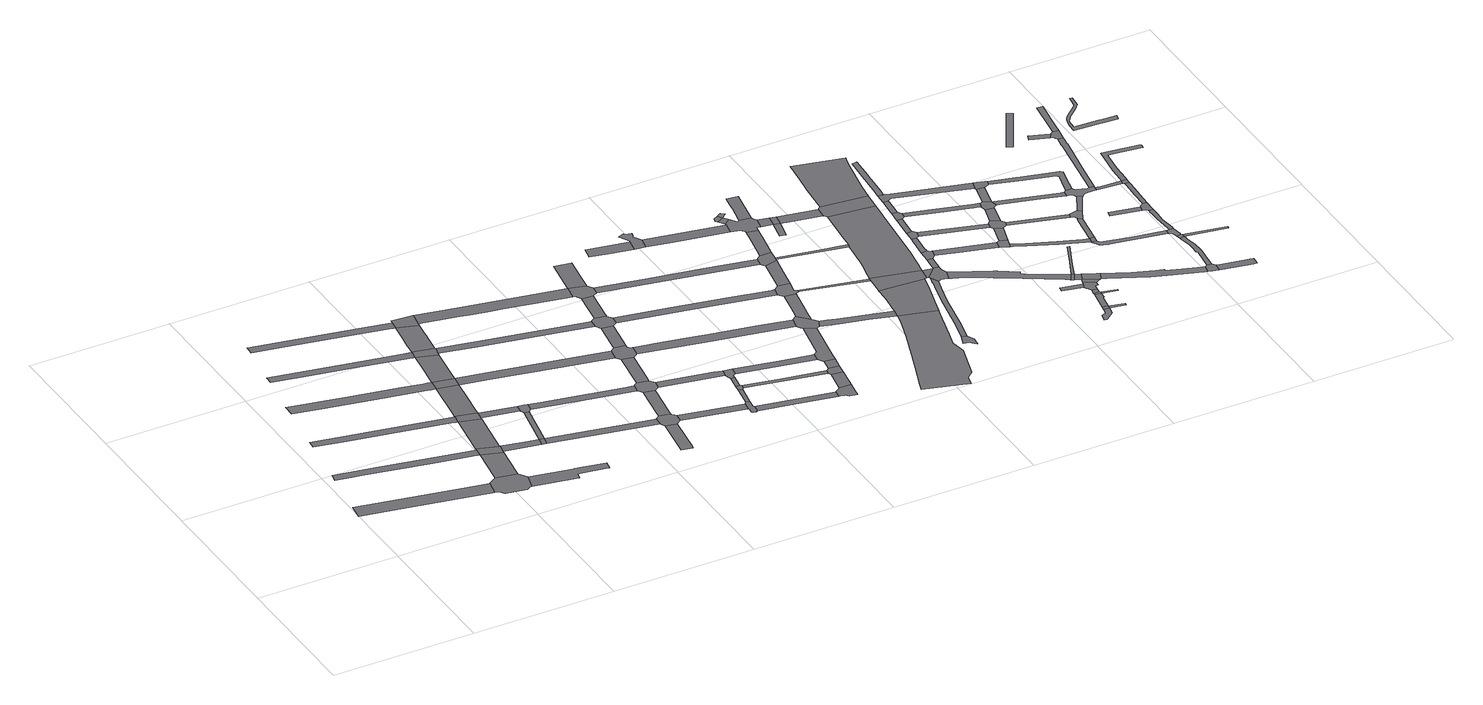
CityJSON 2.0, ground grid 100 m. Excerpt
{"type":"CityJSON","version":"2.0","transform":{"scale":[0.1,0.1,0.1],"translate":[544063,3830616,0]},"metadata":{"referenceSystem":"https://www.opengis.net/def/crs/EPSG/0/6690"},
"CityObjects":{
"road1":{"type":"Road","attributes":{"RoadStructureAttribute.sectionType":"1"},"geometry":[{"type":"MultiSurface","lod":"1","boundaries":[[[0,1,2,3,4,5,6,7,8,9]]]}]},
"road2":{"type":"Road","attributes":{"RoadStructureAttribute.sectionType":"1"},"geometry":[{"type":"MultiSurface","lod":"1","boundaries":[[[10,11,12,13,14,15,16,17,18,19,20,21,22]]]}]},
"road3":{"type":"Road","attributes":{"RoadStructureAttribute.sectionType":"1"},"geometry":[{"type":"MultiSurface","lod":"1","boundaries":[[[23,24,25,26,27,28,29,30,31,32,33,34]]]}]},
"road4":{"type":"Road","geometry":[{"type":"MultiSurface","lod":"1","boundaries":[[[35,36,37,9,8,38,39,40,41,42,43,44,45,46,47]]]}]},
"road5":{"type":"Road","attributes":{"RoadStructureAttribute.sectionType":"1"},"geometry":[{"type":"MultiSurface","lod":"1","boundaries":[[[48,49,50,51,52,53,54,55,56,57,58,59,60,61,62]]]}]},
"road6":{"type":"Road","attributes":{"RoadStructureAttribute.sectionType":"1"},"geometry":[{"type":"MultiSurface","lod":"1","boundaries":[[[63,64,35,47,65,66]]]}]},
"road7":{"type":"Road","geometry":[{"type":"MultiSurface","lod":"1","boundaries":[[[67,68,22,21,63,66,69,70,71,72,73]]]}]},
"road8":{"type":"Road","attributes":{"RoadStructureAttribute.sectionType":"1"},"geometry":[{"type":"MultiSurface","lod":"1","boundaries":[[[74,75,76,77,78,79,80,81,82,83,84]]]}]},
"road9":{"type":"Road","attributes":{"RoadStructureAttribute.sectionType":"1"},"geometry":[{"type":"MultiSurface","lod":"1","boundaries":[[[85,86,67,73,87,88,89]]]}]},
"road10":{"type":"Road","attributes":{"RoadStructureAttribute.sectionType":"1"},"geometry":[{"type":"MultiSurface","lod":"1","boundaries":[[[90,91,92,45,44,93,94,95,96,97,98,99]]]}]},
"road11":{"type":"Road","attributes":{"RoadStructureAttribute.sectionType":"1"},"geometry":[{"type":"MultiSurface","lod":"1","boundaries":[[[100,101,102,103,104,105,106,107,108,109,110,111]]]}]},
"road12":{"type":"Road","geometry":[{"type":"MultiSurface","lod":"1","boundaries":[[[112,34,33,85,89,113,114,115,116]]]}]},
"road13":{"type":"Road","attributes":{"RoadStructureAttribute.sectionType":"1"},"geometry":[{"type":"MultiSurface","lod":"1","boundaries":[[[117,71,70,118,119,120]]]}]},
"road14":{"type":"Road","attributes":{"RoadStructureAttribute.sectionType":"1"},"geometry":[{"type":"MultiSurface","lod":"1","boundaries":[[[61,121,112,116,122,123,124]]]}]},
"road15":{"type":"Road","geometry":[{"type":"MultiSurface","lod":"1","boundaries":[[[120,119,125,126]]]}]},
"road16":{"type":"Road","geometry":[{"type":"MultiSurface","lod":"1","boundaries":[[[62,61,124,127,128]]]}]},
"road17":{"type":"Road","attributes":{"RoadStructureAttribute.sectionType":"1"},"geometry":[{"type":"MultiSurface","lod":"1","boundaries":[[[129,115,114,130,131,132]]]}]},
"road18":{"type":"Road","attributes":{"RoadStructureAttribute.sectionType":"1"},"geometry":[{"type":"MultiSurface","lod":"1","boundaries":[[[133,120,126,134]]]}]},
"road19":{"type":"Road","attributes":{"RoadStructureAttribute.sectionType":"1"},"geometry":[{"type":"MultiSurface","lod":"1","boundaries":[[[135,136,137,62,128,138,139,140]]]}]},
"road20":{"type":"Road","geometry":[{"type":"MultiSurface","lod":"1","boundaries":[[[141,142,143,132,131,144,133,134,145,146,147]]]}]},
"road21":{"type":"Road","geometry":[{"type":"MultiSurface","lod":"1","boundaries":[[[148,84,83,149,135,140,150,151,152,153,154]]]}]},
"road22":{"type":"Road","attributes":{"RoadStructureAttribute.sectionType":"1"},"geometry":[{"type":"MultiSurface","lod":"1","boundaries":[[[155,156,157,158,159,148,154,160,161,162,163,164]]]}]},
"road23":{"type":"Road","attributes":{"RoadStructureAttribute.sectionType":"1"},"geometry":[{"type":"MultiSurface","lod":"1","boundaries":[[[165,166,167,126,125,168,169,170]]]}]},
"road24":{"type":"Road","geometry":[{"type":"MultiSurface","lod":"1","boundaries":[[[171,172,173,174,111,110,155,164,175,176,177]]]}]},
"road25":{"type":"Road","attributes":{"RoadStructureAttribute.sectionType":"1"},"geometry":[{"type":"MultiSurface","lod":"1","boundaries":[[[178,179,180,181,147,146,182,183,184,185]]]}]},
"road26":{"type":"Road","attributes":{"RoadStructureAttribute.sectionType":"1"},"geometry":[{"type":"MultiSurface","lod":"1","boundaries":[[[186,187,188,189,190,191,127,124,192,193,194,195,196,197]]]}]},
"road27":{"type":"Road","attributes":{"RoadStructureAttribute.sectionType":"1"},"geometry":[{"type":"MultiSurface","lod":"1","boundaries":[[[198,199,200,201,202,203]]]}]},
"road28":{"type":"Road","attributes":{"RoadStructureAttribute.sectionType":"1"},"geometry":[{"type":"MultiSurface","lod":"1","boundaries":[[[204,205,206,152,151,207,208,209,210,211,212]]]}]},
"road29":{"type":"Road","geometry":[{"type":"MultiSurface","lod":"1","boundaries":[[[213,214,170,169,215,198,203,216,217,218,219,220,221]]]}]},
"road30":{"type":"Road","attributes":{"RoadStructureAttribute.sectionType":"1"},"geometry":[{"type":"MultiSurface","lod":"1","boundaries":[[[222,223,213,221,224,225]]]}]},
"road31":{"type":"Road","attributes":{"RoadStructureAttribute.sectionType":"1"},"geometry":[{"type":"MultiSurface","lod":"1","boundaries":[[[226,177,176,227,228,229,230,231,232,233,234,235]]]}]},
"road32":{"type":"Road","geometry":[{"type":"MultiSurface","lod":"1","boundaries":[[[236,237,238,185,184,239,240,241,222,225,242,243,244,245,246,247,248,249]]]}]},
"road33":{"type":"Road","attributes":{"RoadStructureAttribute.sectionType":"1"},"geometry":[{"type":"MultiSurface","lod":"1","boundaries":[[[250,251,236,249,252,253]]]}]},
"road34":{"type":"Road","attributes":{"RoadStructureAttribute.sectionType":"1"},"geometry":[{"type":"MultiSurface","lod":"1","boundaries":[[[218,217,254,255]]]}]},
"road35":{"type":"Road","geometry":[{"type":"MultiSurface","lod":"1","boundaries":[[[256,257,258,197,196,259,260,250,253,261,262,263,264,265,266,267,268]]]}]},
"road36":{"type":"Road","attributes":{"RoadStructureAttribute.sectionType":"1"},"geometry":[{"type":"MultiSurface","lod":"1","boundaries":[[[269,270,271,272,256,268,273,274,275]]]}]},
"road37":{"type":"Road","attributes":{"RoadStructureAttribute.sectionType":"1"},"geometry":[{"type":"MultiSurface","lod":"1","boundaries":[[[276,246,245,277,278]]]}]},
"road38":{"type":"Road","geometry":[{"type":"MultiSurface","lod":"1","boundaries":[[[279,255,254,280,281,282,283,284,285,286,287,288,289,290,291,292]]]}]},
"road39":{"type":"Road","geometry":[{"type":"MultiSurface","lod":"1","boundaries":[[[293,294,212,211,295,296,269,275,297,298,299,300,301,302,303]]]}]},
"road40":{"type":"Road","attributes":{"RoadStructureAttribute.sectionType":"1"},"geometry":[{"type":"MultiSurface","lod":"1","boundaries":[[[304,279,292,305]]]}]},
"road41":{"type":"Road","geometry":[{"type":"MultiSurface","lod":"1","boundaries":[[[306,304,305,307,308,309,310,311]]]}]},
"road42":{"type":"Road","attributes":{"RoadStructureAttribute.sectionType":"1"},"geometry":[{"type":"MultiSurface","lod":"1","boundaries":[[[312,313,314,293,303,315,316]]]}]},
"road43":{"type":"Road","attributes":{"RoadStructureAttribute.sectionType":"1"},"geometry":[{"type":"MultiSurface","lod":"1","boundaries":[[[317,306,311,318]]]}]},
"road44":{"type":"Road","geometry":[{"type":"MultiSurface","lod":"1","boundaries":[[[278,277,319,320,317,318,321,322,323]]]}]},
"road45":{"type":"Road","geometry":[{"type":"MultiSurface","lod":"1","boundaries":[[[235,234,324,325,312,316,326,327,328]]]}]},
"road46":{"type":"Road","attributes":{"RoadStructureAttribute.sectionType":"1"},"geometry":[{"type":"MultiSurface","lod":"1","boundaries":[[[288,287,329,330,331]]]}]},
"road47":{"type":"Road","geometry":[{"type":"MultiSurface","lod":"1","boundaries":[[[332,235,328,333,334]]]}]},
"road48":{"type":"Road","attributes":{"RoadStructureAttribute.sectionType":"1"},"geometry":[{"type":"MultiSurface","lod":"1","boundaries":[[[335,310,309,336,337]]]}]},
"road49":{"type":"Road","attributes":{"RoadStructureAttribute.sectionType":"1"},"geometry":[{"type":"MultiSurface","lod":"1","boundaries":[[[338,339,340,341,342,343,344,264,263,345,346,347,348]]]}]},
"road50":{"type":"Road","attributes":{"RoadStructureAttribute.sectionType":"1"},"geometry":[{"type":"MultiSurface","lod":"1","boundaries":[[[349,350,323,322,351,352,353]]]}]},
"road51":{"type":"Road","geometry":[{"type":"MultiSurface","lod":"1","boundaries":[[[354,355,331,330,356,357,358,359,360,361,362,363,364]]]}]},
"road52":{"type":"Road","attributes":{"RoadStructureAttribute.sectionType":"1"},"geometry":[{"type":"MultiSurface","lod":"1","boundaries":[[[365,366,367,300,299,368,369,370,371]]]}]},
"road53":{"type":"Road","attributes":{"RoadStructureAttribute.sectionType":"1"},"geometry":[{"type":"MultiSurface","lod":"1","boundaries":[[[372,373,354,364,374,375]]]}]},
"road54":{"type":"Road","attributes":{"RoadStructureAttribute.sectionType":"1"},"geometry":[{"type":"MultiSurface","lod":"1","boundaries":[[[376,377,378,379,380]]]}]},
"road55":{"type":"Road","geometry":[{"type":"MultiSurface","lod":"1","boundaries":[[[381,382,383,337,336,384,372,375,385,386]]]}]},
"road56":{"type":"Road","geometry":[{"type":"MultiSurface","lod":"1","boundaries":[[[387,388,381,386,389]]]}]},
"road57":{"type":"Road","attributes":{"RoadStructureAttribute.sectionType":"1"},"geometry":[{"type":"MultiSurface","lod":"1","boundaries":[[[390,391,392,327,326,393,394,395,396]]]}]},
"road58":{"type":"Road","attributes":{"RoadStructureAttribute.sectionType":"1"},"geometry":[{"type":"MultiSurface","lod":"1","boundaries":[[[397,398,399,353,352,400,401,387,389,402,403,404]]]}]},
"road59":{"type":"Road","geometry":[{"type":"MultiSurface","lod":"1","boundaries":[[[405,406,407,408,380,379,409,410,411,412,413]]]}]},
"road60":{"type":"Road","geometry":[{"type":"MultiSurface","lod":"1","boundaries":[[[414,415,348,347,416,397,404,417,418,419,420,421]]]}]},
"road61":{"type":"Road","attributes":{"RoadStructureAttribute.sectionType":"1"},"geometry":[{"type":"MultiSurface","lod":"1","boundaries":[[[422,423,424,414,421,425,426,427]]]}]},
"road62":{"type":"Road","attributes":{"RoadStructureAttribute.sectionType":"1"},"geometry":[{"type":"MultiSurface","lod":"1","boundaries":[[[410,409,428,429,430]]]}]},
"road63":{"type":"Road","geometry":[{"type":"MultiSurface","lod":"1","boundaries":[[[431,432,371,370,433,422,427,434,435,436,437,438,439,440,441,442,443]]]}]},
"road64":{"type":"Road","attributes":{"RoadStructureAttribute.sectionType":"1"},"geometry":[{"type":"MultiSurface","lod":"1","boundaries":[[[444,445,446,447,448,418,417,449,450,451,452,453,454,455,456]]]}]},
"road65":{"type":"Road","attributes":{"RoadStructureAttribute.sectionType":"1"},"geometry":[{"type":"MultiSurface","lod":"1","boundaries":[[[457,458,459,460,431,443]]]}]},
"road66":{"type":"Road","geometry":[{"type":"MultiSurface","lod":"1","boundaries":[[[461,462,463,464,465,466,467,468,469,470,471,472,473,474,475,476,477,478,479]]]}]},
"road67":{"type":"Road","geometry":[{"type":"MultiSurface","lod":"1","boundaries":[[[480,396,395,460,459,481,482,483,484,485,486]]]}]},
"road68":{"type":"Road","attributes":{"RoadStructureAttribute.sectionType":"1"},"geometry":[{"type":"MultiSurface","lod":"1","boundaries":[[[438,437,487,488]]]}]},
"road69":{"type":"Road","attributes":{"RoadStructureAttribute.sectionType":"1"},"geometry":[{"type":"MultiSurface","lod":"1","boundaries":[[[489,490,491,492,493,480,486,494,495,496,497]]]}]},
"road70":{"type":"Road","geometry":[{"type":"MultiSurface","lod":"1","boundaries":[[[498,499,500,501,502]]]}]},
"road71":{"type":"Road","attributes":{"RoadStructureAttribute.sectionType":"1"},"geometry":[{"type":"MultiSurface","lod":"1","boundaries":[[[502,501,503,504]]]}]},
"road72":{"type":"Road","geometry":[{"type":"MultiSurface","lod":"1","boundaries":[[[505,506,498,502]]]}]},
"road73":{"type":"Road","geometry":[{"type":"MultiSurface","lod":"1","boundaries":[[[507,508,504,503,430,429,509,510,511,489,497,512,513,514,515,516,517]]]}]},
"road74":{"type":"Road","geometry":[{"type":"MultiSurface","lod":"1","boundaries":[[[518,519,520,521,522,523]]]}]},
"road75":{"type":"Road","attributes":{"RoadStructureAttribute.sectionType":"1"},"geometry":[{"type":"MultiSurface","lod":"1","boundaries":[[[524,484,483,525,526]]]}]},
"road76":{"type":"Road","attributes":{"RoadStructureAttribute.sectionType":"1"},"geometry":[{"type":"MultiSurface","lod":"1","boundaries":[[[527,528,529,530,531,532,517,516,533,534]]]}]},
"road77":{"type":"Road","attributes":{"RoadStructureAttribute.sectionType":"1"},"geometry":[{"type":"MultiSurface","lod":"1","boundaries":[[[514,513,535,536,537]]]}]},
"road78":{"type":"Road","geometry":[{"type":"MultiSurface","lod":"1","boundaries":[[[536,538,539,540,541]]]}]},
"road79":{"type":"Road","geometry":[{"type":"MultiSurface","lod":"1","boundaries":[[[542,543,544,545,546,547,548,456,455,461,479,549,550,551]]]}]},
"road80":{"type":"Road","geometry":[{"type":"MultiSurface","lod":"1","boundaries":[[[537,536,541,552]]]}]},
"road81":{"type":"Road","attributes":{"RoadStructureAttribute.sectionType":"1"},"geometry":[{"type":"MultiSurface","lod":"1","boundaries":[[[553,554,555,556,557,558,559,560,561,518,523,562,563,564,565,566,567,568]]]}]},
"road82":{"type":"Road","geometry":[{"type":"MultiSurface","lod":"1","boundaries":[[[569,570,488,487,571,572,573,542,551,574,575,576,577,578]]]}]},
"road83":{"type":"Road","attributes":{"RoadStructureAttribute.sectionType":"1"},"geometry":[{"type":"MultiSurface","lod":"1","boundaries":[[[552,541,579,580,581,582]]]}]},
"road84":{"type":"Road","geometry":[{"type":"MultiSurface","lod":"1","boundaries":[[[583,584,585,526,525,586,587,588,589,569,578,590,591,592,593]]]}]},
"road85":{"type":"Road","geometry":[{"type":"MultiSurface","lod":"1","boundaries":[[[594,578,577,595,596,597]]]}]},
"road86":{"type":"Road","geometry":[{"type":"MultiSurface","lod":"1","boundaries":[[[598,599,597,596,553,568,600,601,602,603,604,605,606]]]}]},
"road87":{"type":"Road","attributes":{"RoadStructureAttribute.sectionType":"1"},"geometry":[{"type":"MultiSurface","lod":"1","boundaries":[[[607,608,609,598,606,610,611,612,613]]]}]},
"road88":{"type":"Road","geometry":[{"type":"MultiSurface","lod":"1","boundaries":[[[614,615,616,617,607,613,618,619,620]]]}]},
"road89":{"type":"Road","geometry":[{"type":"MultiSurface","lod":"1","boundaries":[[[621,622,582,581,623,583,593,624]]]}]},
"road90":{"type":"Road","attributes":{"RoadStructureAttribute.sectionType":"1"},"geometry":[{"type":"MultiSurface","lod":"1","boundaries":[[[625,626,627,617,616,628,629,630,631,632]]]}]},
"road91":{"type":"Road","geometry":[{"type":"MultiSurface","lod":"1","boundaries":[[[633,634,635,636,625,632,637,638,639]]]}]},
"road92":{"type":"Road","attributes":{"RoadStructureAttribute.sectionType":"1"},"geometry":[{"type":"MultiSurface","lod":"1","boundaries":[[[640,641,642,636,635,643,644,645,646,647]]]}]},
"road93":{"type":"Road","geometry":[{"type":"MultiSurface","lod":"1","boundaries":[[[648,649,650,651,621,624,652,653,654,655]]]}]},
"road94":{"type":"Road","geometry":[{"type":"MultiSurface","lod":"1","boundaries":[[[656,640,647,657,658,659,660,661]]]}]},
"road95":{"type":"Road","attributes":{"RoadStructureAttribute.sectionType":"1"},"geometry":[{"type":"MultiSurface","lod":"1","boundaries":[[[662,663,664,665,666,667,668,669,670,671,672,604,603,673,674,675,676,677,678,679,680]]]}]},
"road96":{"type":"Road","attributes":{"RoadStructureAttribute.sectionType":"1"},"geometry":[{"type":"MultiSurface","lod":"1","boundaries":[[[620,619,681,682,683,684]]]}]},
"road97":{"type":"Road","geometry":[{"type":"MultiSurface","lod":"1","boundaries":[[[685,686,687,656,661,688,689,690,691]]]}]},
"road98":{"type":"Road","attributes":{"RoadStructureAttribute.sectionType":"1"},"geometry":[{"type":"MultiSurface","lod":"1","boundaries":[[[639,638,692,693]]]}]},
"road99":{"type":"Road","attributes":{"RoadStructureAttribute.sectionType":"1"},"geometry":[{"type":"MultiSurface","lod":"1","boundaries":[[[694,695,696,697,698,699,700]]]}]},
"road100":{"type":"Road","attributes":{"RoadStructureAttribute.sectionType":"1"},"geometry":[{"type":"MultiSurface","lod":"1","boundaries":[[[701,702,703,704,705,706,707,708,709,710,711,712]]]}]},
"road101":{"type":"Road","geometry":[{"type":"MultiSurface","lod":"1","boundaries":[[[713,694,700,714]]]}]},
"road102":{"type":"Road","geometry":[{"type":"MultiSurface","lod":"1","boundaries":[[[715,716,717,718]]]}]},
"road103":{"type":"Road","attributes":{"RoadStructureAttribute.sectionType":"1"},"geometry":[{"type":"MultiSurface","lod":"1","boundaries":[[[719,713,714,720,721,722]]]}]},
"road104":{"type":"Road","attributes":{"RoadStructureAttribute.sectionType":"1"},"geometry":[{"type":"MultiSurface","lod":"1","boundaries":[[[723,724,725,726,727,728,729,658,657,730,731,732,733,734,735,736,737]]]}]},
"road105":{"type":"Road","geometry":[{"type":"MultiSurface","lod":"1","boundaries":[[[738,684,683,739,740,741,742]]]}]},
"road106":{"type":"Road","geometry":[{"type":"MultiSurface","lod":"1","boundaries":[[[743,744,714,700]]]}]},
"road107":{"type":"Road","geometry":[{"type":"MultiSurface","lod":"1","boundaries":[[[745,719,722,746,747]]]}]},
"road108":{"type":"Road","attributes":{"RoadStructureAttribute.sectionType":"1"},"geometry":[{"type":"MultiSurface","lod":"1","boundaries":[[[748,745,747,749]]]}]},
"road109":{"type":"Road","geometry":[{"type":"MultiSurface","lod":"1","boundaries":[[[680,679,750,751,752]]]}]},
"road110":{"type":"Road","geometry":[{"type":"MultiSurface","lod":"1","boundaries":[[[753,718,717,748,749,754,755,756]]]}]},
"road111":{"type":"Road","attributes":{"RoadStructureAttribute.sectionType":"1"},"geometry":[{"type":"MultiSurface","lod":"1","boundaries":[[[751,750,757,758]]]}]},
"road112":{"type":"Road","attributes":{"RoadStructureAttribute.sectionType":"1"},"geometry":[{"type":"MultiSurface","lod":"1","boundaries":[[[759,738,742,760]]]}]},
"road113":{"type":"Road","attributes":{"RoadStructureAttribute.sectionType":"1"},"geometry":[{"type":"MultiSurface","lod":"1","boundaries":[[[711,685,691,761,762,763,764,765,766,767,768,712]]]}]},
"road114":{"type":"Road","geometry":[{"type":"MultiSurface","lod":"1","boundaries":[[[769,770,746,722]]]}]},
"road115":{"type":"Road","attributes":{"RoadStructureAttribute.sectionType":"1"},"geometry":[{"type":"MultiSurface","lod":"1","boundaries":[[[757,753,756,771]]]}]},
"road116":{"type":"Road","geometry":[{"type":"MultiSurface","lod":"1","boundaries":[[[772,758,757,771,773]]]}]},
"road117":{"type":"Road","geometry":[{"type":"MultiSurface","lod":"1","boundaries":[[[774,693,692,759,760,775,776,777]]]}]},
"road118":{"type":"Road","attributes":{"RoadStructureAttribute.sectionType":"1"},"geometry":[{"type":"MultiSurface","lod":"1","boundaries":[[[778,779,780,781,782,752,751]]]}]},
"road119":{"type":"Road","attributes":{"RoadStructureAttribute.sectionType":"1"},"geometry":[{"type":"MultiSurface","lod":"1","boundaries":[[[783,774,777,784,785]]]}]},
"road120":{"type":"Road","attributes":{"RoadStructureAttribute.sectionType":"1"},"geometry":[{"type":"MultiSurface","lod":"1","boundaries":[[[786,787,788,789,741,740,790,791,792,793,794,795,796,797]]]}]},
"road121":{"type":"Road","geometry":[{"type":"MultiSurface","lod":"1","boundaries":[[[798,799,737,736,800,783,785,801,802,803]]]}]},
"road122":{"type":"Road","attributes":{"RoadStructureAttribute.sectionType":"1"},"geometry":[{"type":"MultiSurface","lod":"1","boundaries":[[[804,798,803,805,806]]]}]},
"road123":{"type":"Road","attributes":{"RoadStructureAttribute.sectionType":"1"},"geometry":[{"type":"MultiSurface","lod":"1","boundaries":[[[776,775,807,808]]]}]},
"road124":{"type":"Road","geometry":[{"type":"MultiSurface","lod":"1","boundaries":[[[809,810,765,764,804,806,811,812,813,814]]]}]},
"road125":{"type":"Road","attributes":{"RoadStructureAttribute.sectionType":"1"},"geometry":[{"type":"MultiSurface","lod":"1","boundaries":[[[815,816,817,818,819,820,821,773,771,822,823,824,825,826,827]]]}]},
"road126":{"type":"Road","geometry":[{"type":"MultiSurface","lod":"1","boundaries":[[[828,797,796,829]]]}]},
"road127":{"type":"Road","attributes":{"RoadStructureAttribute.sectionType":"1"},"geometry":[{"type":"MultiSurface","lod":"1","boundaries":[[[830,831,832,833,834,803,802,835,836,837,838,839,840,841,842]]]}]},
"road128":{"type":"Road","attributes":{"RoadStructureAttribute.sectionType":"1"},"geometry":[{"type":"MultiSurface","lod":"1","boundaries":[[[843,844,845,797,828,846,847]]]}]},
"road129":{"type":"Road","geometry":[{"type":"MultiSurface","lod":"1","boundaries":[[[848,808,807,849,850,843,847,851]]]}]},
"road130":{"type":"Road","attributes":{"RoadStructureAttribute.sectionType":"1"},"geometry":[{"type":"MultiSurface","lod":"1","boundaries":[[[852,853,854,855,856,857,858,859,860,861,814,813,862,863,864,865,866,867,868]]]}]},
"road131":{"type":"Road","attributes":{"RoadStructureAttribute.sectionType":"1"},"geometry":[{"type":"MultiSurface","lod":"1","boundaries":[[[796,869,870,871,872,873,874,875,876,877,878,879,829]]]}]},
"road132":{"type":"Road","attributes":{"RoadStructureAttribute.sectionType":"1"},"geometry":[{"type":"MultiSurface","lod":"1","boundaries":[[[880,881,882,848,851,883,884,885,886,887,888,889,890]]]}]},
"road133":{"type":"Road","geometry":[{"type":"MultiSurface","lod":"1","boundaries":[[[891,892,827,826,893,894,895,896,897]]]}]},
"road134":{"type":"Road","geometry":[{"type":"MultiSurface","lod":"1","boundaries":[[[867,842,841,898,899,900,901,880,890,902,903,904,905,906,907,908,909,910,911,912,913,914,915,916,868]]]}]},
"road135":{"type":"Road","geometry":[{"type":"MultiSurface","lod":"1","boundaries":[[[917,918,919,920]]]}]},
"road136":{"type":"Road","attributes":{"RoadStructureAttribute.sectionType":"1"},"geometry":[{"type":"MultiSurface","lod":"1","boundaries":[[[921,922,923,924,925,926,927,928,929,930,931,932,933,934,891,897]]]}]},
"road137":{"type":"Road","geometry":[{"type":"MultiSurface","lod":"1","boundaries":[[[877,876,935,936,937,938,939,940]]]}]},
"road138":{"type":"Road","geometry":[{"type":"MultiSurface","lod":"1","boundaries":[[[937,936,928,927,941]]]}]},
"road139":{"type":"Road","attributes":{"RoadStructureAttribute.sectionType":"1"},"geometry":[{"type":"MultiSurface","lod":"1","boundaries":[[[942,943,944,945,895,894,946,947,948,949]]]}]},
"road140":{"type":"Road","attributes":{"RoadStructureAttribute.sectionType":"1"},"geometry":[{"type":"MultiSurface","lod":"1","boundaries":[[[950,951,952,953,954,955,956,940,939,957,958,959,960]]]}]},
"road141":{"type":"Road","geometry":[{"type":"MultiSurface","lod":"1","boundaries":[[[961,920,919,962,950,960,963]]]}]},
"road142":{"type":"Road","attributes":{"RoadStructureAttribute.sectionType":"1"},"geometry":[{"type":"MultiSurface","lod":"1","boundaries":[[[964,965,966,967,968,911,910,969,970,971,972,973]]]}]},
"road143":{"type":"Road","attributes":{"RoadStructureAttribute.sectionType":"1"},"geometry":[{"type":"MultiSurface","lod":"1","boundaries":[[[974,975,976,977,978]]]}]},
"road144":{"type":"Road","attributes":{"RoadStructureAttribute.sectionType":"1"},"geometry":[{"type":"MultiSurface","lod":"1","boundaries":[[[979,980,981,982,983,913,912,984,985,986,987,988,989]]]}]},
"road145":{"type":"Road","attributes":{"RoadStructureAttribute.sectionType":"1"},"geometry":[{"type":"MultiSurface","lod":"1","boundaries":[[[990,991,992,961,963,993,994]]]}]},
"road146":{"type":"Road","attributes":{"RoadStructureAttribute.sectionType":"1"},"geometry":[{"type":"MultiSurface","lod":"1","boundaries":[[[941,927,995,996,997]]]}]},
"road147":{"type":"Road","geometry":[{"type":"MultiSurface","lod":"1","boundaries":[[[998,999,1000,1001,1002]]]}]},
"road148":{"type":"Road","geometry":[{"type":"MultiSurface","lod":"1","boundaries":[[[973,972,990,994,1003]]]}]},
"road149":{"type":"Road","geometry":[{"type":"MultiSurface","lod":"1","boundaries":[[[1004,1002,1001,1005,1006,979,989,1007]]]}]},
"road150":{"type":"Road","attributes":{"RoadStructureAttribute.sectionType":"1"},"geometry":[{"type":"MultiSurface","lod":"1","boundaries":[[[1008,1009,1004,1007,1010,1011]]]}]},
"road151":{"type":"Road","attributes":{"RoadStructureAttribute.sectionType":"1"},"geometry":[{"type":"MultiSurface","lod":"1","boundaries":[[[1012,1013,1014,1015,1016,1017,1018,973,1003,1019,1020,1021,1022,1023,1024,1025,1026]]]}]},
"road152":{"type":"Road","attributes":{"RoadStructureAttribute.sectionType":"1"},"geometry":[{"type":"MultiSurface","lod":"1","boundaries":[[[1027,1028,1029,1030,1031,1032,1033,1034,1035,1036,1037,1038,1039,1040,1041,1042,1043,1044,1045,1046,1047]]]}]}
},
"vertices":[
[888,453,0],[743,481,0],[336,560,0],[18,622,0],[1,513,0],[274,460,0],[717,374,0],[867,345,0],[882,342,0],[903,450,0],
[997,823,0],[996,823,0],[810,859,0],[382,943,0],[77,1002,0],[67,945,0],[176,923,0],[240,911,0],[679,825,0],[983,765,0],[984,765,0],[1002,762,0],[1012,820,0],
[1053,1219,0],[1050,1220,0],[828,1264,0],[372,1352,0],[134,1399,0],[129,1341,0],[324,1303,0],[724,1224,0],[1038,1164,0],[1049,1161,0],[1061,1158,0],[1071,1215,0],
[963,489,0],[962,488,0],[909,454,0],[912,336,0],[913,335,0],[934,301,0],[935,300,0],[1081,275,0],[1113,297,0],[1120,295,0],[1149,402,0],[1145,408,0],[1110,461,0],
[1132,1632,0],[1106,1637,0],[1079,1643,0],[939,1670,0],[573,1741,0],[189,1817,0],[187,1734,0],[380,1697,0],[718,1631,0],[1063,1564,0],[1064,1564,0],[1090,1559,0],[1102,1556,0],[1120,1552,0],[1133,1632,0],
[1004,761,0],[966,504,0],[1112,480,0],[1148,714,0],
[1015,837,0],[1014,831,0],[1149,722,0],[1150,732,0],[1163,790,0],[1159,791,0],[1158,791,0],
[1171,1991,0],[1166,1992,0],[911,2042,0],[246,2172,0],[243,2112,0],[434,2074,0],[798,2004,0],[1160,1933,0],[1162,1932,0],[1173,1929,0],[1184,1988,0],
[1063,1158,0],[1017,855,0],[1164,830,0],[1186,986,0],[1207,1117,0],
[1508,332,0],[1452,343,0],[1446,344,0],[1425,236,0],[1431,235,0],[1438,274,0],[1440,284,0],[1640,247,0],[1648,245,0],[1659,302,0],
[1218,2348,0],[1214,2349,0],[931,2404,0],[557,2477,0],[299,2527,0],[294,2466,0],[513,2423,0],[903,2348,0],[1206,2289,0],[1212,2287,0],[1227,2284,0],[1237,2344,0],
[1072,1226,0],[1207,1119,0],[1208,1129,0],[1218,1188,0],[1217,1188,0],
[1324,759,0],[1168,728,0],[1403,683,0],[1414,741,0],
[1075,1241,0],[1222,1218,0],[1244,1373,0],[1267,1524,0],
[1435,677,0],[1446,735,0],
[1279,1602,0],[1278,1602,0],
[1244,1183,0],[1244,1122,0],[1463,1081,0],[1474,1136,0],
[1477,1050,0],[1508,1044,0],
[1176,1929,0],[1157,1799,0],[1137,1659,0],[1282,1636,0],[1301,1758,0],[1320,1885,0],
[1519,1127,0],[1508,1130,0],[1501,1131,0],[1475,1054,0],[1512,1048,0],[1531,1066,0],[1542,1123,0],
[1186,1998,0],[1174,1929,0],[1321,1890,0],[1322,1901,0],[1337,1958,0],[1331,1959,0],[1330,1959,0],
[1228,2284,0],[1209,2159,0],[1196,2070,0],[1190,2032,0],[1189,2022,0],[1336,1997,0],[1348,2071,0],[1355,2119,0],[1362,2166,0],[1372,2238,0],
[2155,594,0],[1767,672,0],[1452,734,0],[1718,622,0],[2164,532,0],[2171,592,0],
[1240,2364,0],[1239,2357,0],[1239,2355,0],[1239,2354,0],[1373,2247,0],[1375,2256,0],[1391,2354,0],
[2211,992,0],[1938,1046,0],[1934,1047,0],[1623,1107,0],[1795,1015,0],[2199,936,0],[2219,931,0],[2228,989,0],
[2279,1408,0],[2275,1408,0],[1994,1464,0],[1885,1485,0],[1586,1543,0],[1296,1599,0],[1289,1520,0],[1466,1486,0],[1904,1400,0],[2260,1330,0],[2276,1327,0],[2290,1405,0],
[2183,500,0],[2143,229,0],[2140,208,0],[2217,193,0],[2221,216,0],[2261,484,0],
[2327,1764,0],[1956,1837,0],[1586,1910,0],[1338,1898,0],[1558,1854,0],[2018,1764,0],[2316,1705,0],[2337,1700,0],[2342,1761,0],
[2201,620,0],[2181,600,0],[2171,521,0],[2282,499,0],[2294,507,0],[2301,566,0],[2292,578,0],[2278,597,0],[2277,599,0],
[2242,896,0],[2204,639,0],[2282,627,0],[2321,883,0],
[1676,2297,0],[1402,2250,0],[1497,2232,0],[1642,2204,0],[1690,2194,0],[1824,2168,0],[1920,2150,0],[2243,2086,0],[2372,2061,0],[2391,2160,0],
[2259,1014,0],[2237,996,0],[2231,991,0],[2221,931,0],[2226,924,0],[2242,898,0],[2323,884,0],[2343,897,0],[2353,904,0],[2354,905,0],[2364,963,0],[2363,963,0],[2355,974,0],[2337,996,0],
[2301,1295,0],[2262,1029,0],[2341,1018,0],[2381,1278,0],
[2733,421,0],[2745,479,0],
[2323,1431,0],[2321,1430,0],[2300,1413,0],[2278,1326,0],[2285,1317,0],[2403,1292,0],[2414,1300,0],[2415,1300,0],[2430,1377,0],[2415,1380,0],[2413,1381,0],[2399,1400,0],[2401,1418,0],
[2357,1662,0],[2330,1480,0],[2325,1449,0],[2323,1436,0],[2404,1438,0],[2409,1468,0],[2437,1652,0],
[2746,888,0],[2787,821,0],[2798,877,0],
[2757,495,0],[2740,410,0],[2735,389,0],[2733,379,0],[2742,377,0],[2741,371,0],[2763,365,0],[2764,373,0],[2773,371,0],[2780,427,0],[2773,435,0],[2776,452,0],[2780,473,0],[2783,490,0],
[2375,1784,0],[2353,1769,0],[2343,1689,0],[2344,1687,0],[2459,1665,0],[2461,1666,0],[2473,1673,0],[2479,1735,0],[2470,1746,0],[2453,1768,0],[2454,1769,0],
[2779,636,0],[2810,631,0],
[2786,680,0],[2815,637,0],[2816,638,0],[2818,641,0],[2825,673,0],[2813,676,0],
[2411,2016,0],[2396,1916,0],[2379,1804,0],[2457,1792,0],[2490,2008,0],
[2802,778,0],[2828,773,0],
[2793,803,0],[2793,801,0],[2832,798,0],[2850,809,0],[2861,865,0],
[2389,2058,0],[2411,2020,0],[2526,2030,0],[2533,2091,0],[2508,2127,0],
[3058,319,0],[3298,273,0],[3308,326,0],
[2430,2421,0],[2527,2257,0],[2549,2403,0],
[3075,621,0],[3366,534,0],[3374,567,0],
[3442,1179,0],[3242,1218,0],[2898,1286,0],[2836,1298,0],[2776,1310,0],[2571,1350,0],[2472,1369,0],[2835,1218,0],[3425,1102,0],[3444,1098,0],[3461,1175,0],
[3377,764,0],[3167,805,0],[3366,707,0],[3381,704,0],[3389,762,0],
[3348,356,0],[3327,340,0],[3324,269,0],[3339,266,0],[3346,265,0],[3351,257,0],[3361,243,0],[3413,235,0],[3420,275,0],[3425,306,0],[3432,353,0],
[3506,1532,0],[3232,1587,0],[2858,1660,0],[2982,1574,0],[3494,1474,0],[3511,1471,0],[3525,1529,0],
[3376,514,0],[3350,365,0],[3437,382,0],[3456,501,0],
[2696,2491,0],[2680,2409,0],[2800,2386,0],[2969,2354,0],[2985,2439,0],
[3393,582,0],[3384,574,0],[3376,566,0],[3368,531,0],[3466,559,0],[3468,575,0],
[3410,664,0],[3395,589,0],[3482,658,0],
[3572,1889,0],[3228,1956,0],[2873,2025,0],[3042,1930,0],[3562,1829,0],[3581,1825,0],[3592,1885,0],
[3471,1057,0],[3421,784,0],[3393,764,0],[3384,703,0],[3407,669,0],[3488,695,0],[3495,738,0],[3546,1016,0],
[3002,2526,0],[2992,2539,0],[2950,2522,0],[2991,2451,0],[3044,2341,0],[3059,2423,0],[3027,2479,0],[3037,2489,0],[3042,2518,0],
[3497,1199,0],[3462,1175,0],[3461,1072,0],[3569,1028,0],[3595,1081,0],[3590,1087,0],[3576,1108,0],[3564,1123,0],
[3541,1434,0],[3515,1297,0],[3500,1217,0],[3579,1201,0],[3594,1282,0],[3620,1424,0],
[3220,2307,0],[3591,2237,0],[3607,2320,0],
[3562,1555,0],[3527,1528,0],[3513,1469,0],[3621,1429,0],[3627,1431,0],[3645,1436,0],[3647,1439,0],[3645,1454,0],[3632,1459,0],[3627,1460,0],[3628,1464,0],[3628,1466,0],[3644,1543,0],
[4049,962,0],[3866,1010,0],[3711,1050,0],[3648,1068,0],[3609,1077,0],[3575,1027,0],[3597,1021,0],[3649,1008,0],[3697,996,0],[3881,948,0],[4035,907,0],[4058,902,0],[4067,957,0],
[3655,1613,0],[3682,1761,0],[3692,1813,0],[3604,1790,0],
[4063,900,0],[4052,856,0],[4035,791,0],[3998,671,0],[3932,484,0],[3926,469,0],[3918,447,0],[3877,332,0],[3811,148,0],[3798,116,0],[3793,96,0],[4100,7,0],[4118,76,0],[4160,112,0],[4233,357,0],[4219,466,0],[4246,561,0],[4305,787,0],[4318,832,0],
[3627,1911,0],[3692,1816,0],[3693,1819,0],[3694,1826,0],[3698,1846,0],[3698,1849,0],[3708,1909,0],
[4103,1330,0],[4106,1350,0],
[3677,2185,0],[3658,2077,0],[3657,2070,0],[3639,1969,0],[3629,1924,0],[3710,1920,0],[3710,1922,0],[3737,2062,0],[3757,2171,0],
[3605,2433,0],[3575,2416,0],[3567,2387,0],[3578,2373,0],[3627,2402,0],
[3608,2336,0],[3652,2367,0],
[3661,2431,0],[3636,2451,0],
[3695,2321,0],[3688,2317,0],[3637,2228,0],[3654,2226,0],[3679,2199,0],[3763,2203,0],[3788,2198,0],[3804,2277,0],[3790,2301,0],[3783,2313,0],[3704,2326,0],
[4298,503,0],[4275,430,0],[4310,419,0],[4349,381,0],[4360,441,0],[4331,492,0],
[3989,1790,0],[4168,1732,0],[4174,1758,0],
[3751,2581,0],[3748,2570,0],[3736,2503,0],[3729,2460,0],[3709,2346,0],[3704,2328,0],[3784,2317,0],[3828,2566,0],
[3852,2186,0],[3869,2182,0],[3884,2261,0],
[3843,2052,0],[3865,2047,0],[3886,2043,0],[3913,2174,0],
[4092,1206,0],[4091,1181,0],[4089,1156,0],[4088,1127,0],[4089,1119,0],[4090,1117,0],[4069,969,0],[4344,931,0],[4387,1095,0],[4409,1185,0],
[3928,2253,0],
[4446,1182,0],[4438,1144,0],[4435,1131,0],[4431,1110,0],[4418,1056,0],[4385,917,0],[4372,845,0],[4336,662,0],[4307,531,0],[4340,522,0],[4371,655,0],[4404,839,0],[4417,910,0],[4453,1048,0],[4471,1118,0],[4474,1119,0],
[4107,1360,0],[4107,1357,0],[4104,1329,0],[4095,1241,0],[4093,1216,0],[4410,1189,0],[4414,1193,0],[4418,1194,0],[4427,1192,0],[4440,1281,0],
[3977,2161,0],[4154,2126,0],[4191,2118,0],[4200,2201,0],
[4213,2096,0],[4183,1832,0],[4176,1758,0],[4167,1726,0],[4145,1548,0],[4139,1502,0],[4118,1405,0],[4452,1351,0],[4476,1506,0],[4507,1804,0],[4534,2060,0],
[4443,1280,0],[4433,1191,0],[4441,1189,0],[4512,1266,0],
[4515,1269,0],[4514,1266,0],[4499,1132,0],[4518,1128,0],[4537,1124,0],[4545,1122,0],[4567,1193,0],[4551,1231,0],[4553,1263,0],
[4526,1368,0],[4525,1359,0],[4516,1275,0],[4554,1270,0],[4563,1355,0],[4563,1365,0],[4564,1366,0],
[4584,1446,0],[4578,1456,0],[4573,1463,0],[4534,1458,0],[4580,1382,0],[4590,1391,0],[4603,1441,0],
[4224,2217,0],[4207,2206,0],[4196,2117,0],[4549,2184,0],
[4551,1620,0],[4549,1606,0],[4538,1499,0],[4574,1476,0],[4574,1493,0],[4585,1602,0],[4587,1616,0],[4588,1618,0],
[4617,1676,0],[4599,1695,0],[4596,1699,0],[4558,1694,0],[4605,1629,0],[4608,1631,0],[4619,1675,0],
[4573,1852,0],[4572,1840,0],[4561,1727,0],[4596,1704,0],[4597,1720,0],[4609,1837,0],[4611,1848,0],[4611,1850,0],
[4280,2714,0],[4266,2604,0],[4262,2571,0],[4243,2421,0],[4562,2287,0],[4607,2534,0],[4619,2588,0],[4630,2632,0],
[4582,1940,0],[4632,1868,0],[4638,1909,0],[4635,1910,0],[4622,1928,0],[4618,1934,0],
[5232,798,0],[5216,806,0],[4986,938,0],[4965,952,0],[4970,961,0],[4975,970,0],[4970,973,0],[4852,1049,0],[4833,1058,0],[4594,1178,0],[4580,1186,0],[4565,1112,0],[4643,1078,0],[4796,992,0],[4911,925,0],[4958,898,0],[5185,757,0],[5211,742,0],[5240,794,0],
[4745,1347,0],[4888,1309,0],[4991,1277,0],[5005,1337,0],
[4595,2076,0],[4595,2068,0],[4583,1954,0],[4619,1949,0],[4631,2063,0],[4632,2072,0],[4632,2074,0],
[5049,1505,0],[5058,1545,0],
[5232,349,0],[5225,306,0],[5191,289,0],[5179,242,0],[5198,238,0],[5260,284,0],[5272,342,0],
[4639,2151,0],[4641,2178,0],[4643,2195,0],[4658,2377,0],[4659,2394,0],[4670,2559,0],[4634,2553,0],[4622,2397,0],[4617,2330,0],[4605,2198,0],[4601,2153,0],[4640,2151,0],
[5237,375,0],[5275,369,0],
[5104,693,0],[5100,659,0],[5240,627,0],[5256,663,0],
[5262,522,0],[5294,471,0],[5303,471,0],[5307,515,0],
[5120,1776,0],[5111,1779,0],[5079,1788,0],[5077,1788,0],[5072,1790,0],[4827,1857,0],[4663,1904,0],[4641,1866,0],[4651,1863,0],[4880,1800,0],[5061,1751,0],[5067,1750,0],[5100,1741,0],[5111,1737,0],[5122,1776,0],
[5028,1343,0],[5029,1263,0],[5055,1253,0],[5066,1283,0],[5079,1328,0],
[5379,324,0],[5383,343,0],
[5264,538,0],[5311,530,0],[5301,532,0],
[5271,575,0],[5306,570,0],
[5230,731,0],[5259,785,0],[5241,793,0],
[5262,677,0],[5312,609,0],[5332,606,0],[5336,638,0],
[5274,711,0],[5300,766,0],
[5064,1483,0],[5118,1461,0],
[4646,2083,0],[4658,2091,0],[4662,2090,0],[5174,1939,0],[5194,1999,0],[4825,2098,0],[4730,2124,0],[4663,2144,0],
[5415,492,0],[5418,506,0],
[5382,660,0],
[5388,724,0],[5407,716,0],
[5083,1568,0],[5151,1477,0],[5163,1509,0],[5142,1536,0],
[5302,888,0],[5385,1074,0],[5378,1076,0],[5370,1079,0],[5302,920,0],
[5119,1696,0],[5176,1685,0],[5177,1689,0],
[5497,1107,0],[5344,1166,0],[5161,1239,0],[5072,1280,0],[5060,1251,0],[5074,1246,0],[5149,1209,0],[5335,1131,0],[5493,1072,0],[5525,1060,0],[5531,1059,0],[5538,1095,0],
[5146,1781,0],[5139,1780,0],[5118,1700,0],[5204,1709,0],[5207,1711,0],[5196,1755,0],
[5179,1926,0],[5198,1766,0],[5234,1920,0],
[5547,1365,0],[5556,1397,0],
[5273,1977,0],[5247,1984,0],[5249,1926,0],[5273,1937,0],[5274,1937,0],[5283,1974,0],
[6009,473,0],[5883,516,0],[5783,552,0],[5783,563,0],[5733,576,0],[5694,590,0],[5589,633,0],[5415,645,0],[5667,532,0],[5797,483,0],[5990,418,0],[6010,413,0],[6024,468,0],
[5572,1098,0],[5565,1051,0],
[5639,1634,0],[5626,1637,0],[5238,1743,0],[5223,1747,0],[5214,1750,0],[5209,1710,0],[5212,1709,0],[5213,1709,0],[5226,1706,0],[5456,1643,0],[5613,1600,0],[5644,1592,0],[5649,1631,0],
[5578,1333,0],[5573,1307,0],[5540,1106,0],[5604,1300,0],[5606,1313,0],
[5621,1414,0],[5571,1358,0],[5582,1341,0],[5646,1392,0],
[5720,1695,0],[5722,1702,0],[5743,1793,0],[5745,1806,0],[5750,1827,0],[5753,1837,0],[5735,1854,0],[5471,1924,0],[5465,1925,0],[5377,1948,0],[5461,1885,0],[5695,1819,0],[5705,1799,0],[5706,1797,0],[5681,1704,0],[5667,1649,0],[5710,1647,0],
[5529,1050,0],[5560,1001,0],[5566,998,0],[5579,993,0],[5609,982,0],[5611,981,0],[5622,979,0],[5998,909,0],[6004,949,0],[5764,985,0],[5578,1031,0],
[5695,1553,0],[5686,1537,0],[5643,1454,0],[5654,1404,0],[5655,1407,0],[5656,1408,0],[5663,1423,0],[5664,1424,0],[5670,1437,0],[5716,1521,0],[5726,1535,0],
[6044,481,0],[6042,480,0],[6043,405,0],[6083,396,0],[6090,452,0],[6074,475,0],[6074,476,0],
[5652,1590,0],[5685,1581,0],[5693,1556,0],[5694,1555,0],[5727,1536,0],[5743,1548,0],[5747,1551,0],[5759,1558,0],[5771,1560,0],[5776,1561,0],[5792,1562,0],[5838,1560,0],[5841,1560,0],[5842,1587,0],[5845,1603,0],[5812,1605,0],[5800,1603,0],[5732,1622,0],[5722,1624,0],
[5783,1303,0],[5773,1262,0],[5981,1218,0],[5990,1261,0],
[6074,490,0],[6091,648,0],[6091,663,0],[6090,723,0],[6075,802,0],[6073,824,0],[6071,832,0],[6037,826,0],[6054,730,0],[6056,705,0],[6054,645,0],[6061,633,0],[6046,495,0],[6044,483,0],
[6025,892,0],[6031,860,0],[6065,866,0],[6064,875,0],[6055,949,0],[6029,945,0],
[6070,861,0],
[6317,409,0],[6313,410,0],[6279,416,0],[6116,446,0],[6103,391,0],[6306,352,0],[6328,349,0],[6336,407,0],
[6015,1200,0],[6014,1177,0],[6014,1173,0],[6017,1148,0],[6018,1140,0],[6016,1088,0],[6028,963,0],[6054,963,0],[6042,1070,0],[6046,1138,0],[6046,1193,0],
[6020,1288,0],[5997,1215,0],[6051,1287,0],
[6010,1576,0],[5871,1584,0],[5861,1585,0],[5847,1587,0],[5843,1587,0],[5857,1560,0],[5868,1559,0],[6007,1550,0],[6019,1550,0],[6025,1576,0],
[5757,2595,0],[5575,2258,0],[5594,2248,0],[5614,2237,0],[5796,2574,0],
[5900,2184,0],[5890,2115,0],[5888,2102,0],[5864,1931,0],[5813,1608,0],[5876,1788,0],[5929,2103,0],[5930,2109,0],[5930,2115,0],[5932,2136,0],[5939,2178,0],
[6030,1539,0],[6029,1520,0],[6025,1396,0],[6061,1518,0],[6062,1538,0],
[6363,786,0],[6364,787,0],[6366,805,0],
[5754,2305,0],[5746,2284,0],[5739,2263,0],[5867,2217,0],[5890,2257,0],
[6063,1575,0],
[5913,2273,0],[5883,2212,0],[5894,2194,0],[5952,2267,0],
[5954,2559,0],[5919,2317,0],[5959,2311,0],[5996,2552,0],
[6317,1880,0],[6116,1906,0],[6069,1912,0],[6060,1913,0],[6054,1861,0],[6035,1707,0],[6028,1597,0],[6064,1592,0],[6070,1717,0],[6087,1855,0],[6090,1873,0],[6109,1871,0],[6310,1845,0],[6328,1843,0],[6331,1878,0],
[6187,2553,0],[6176,2471,0],[6075,2380,0],[6060,2358,0],[6048,2330,0],[6038,2287,0],[6036,2221,0],[6036,2220,0],[6040,2220,0],[6234,2209,0],[6238,2209,0],[6344,2203,0],[6355,2243,0],[6240,2249,0],[6233,2249,0],[6056,2258,0],[6060,2325,0],[6090,2365,0],[6159,2426,0],[6196,2469,0],[6204,2551,0]
]}
